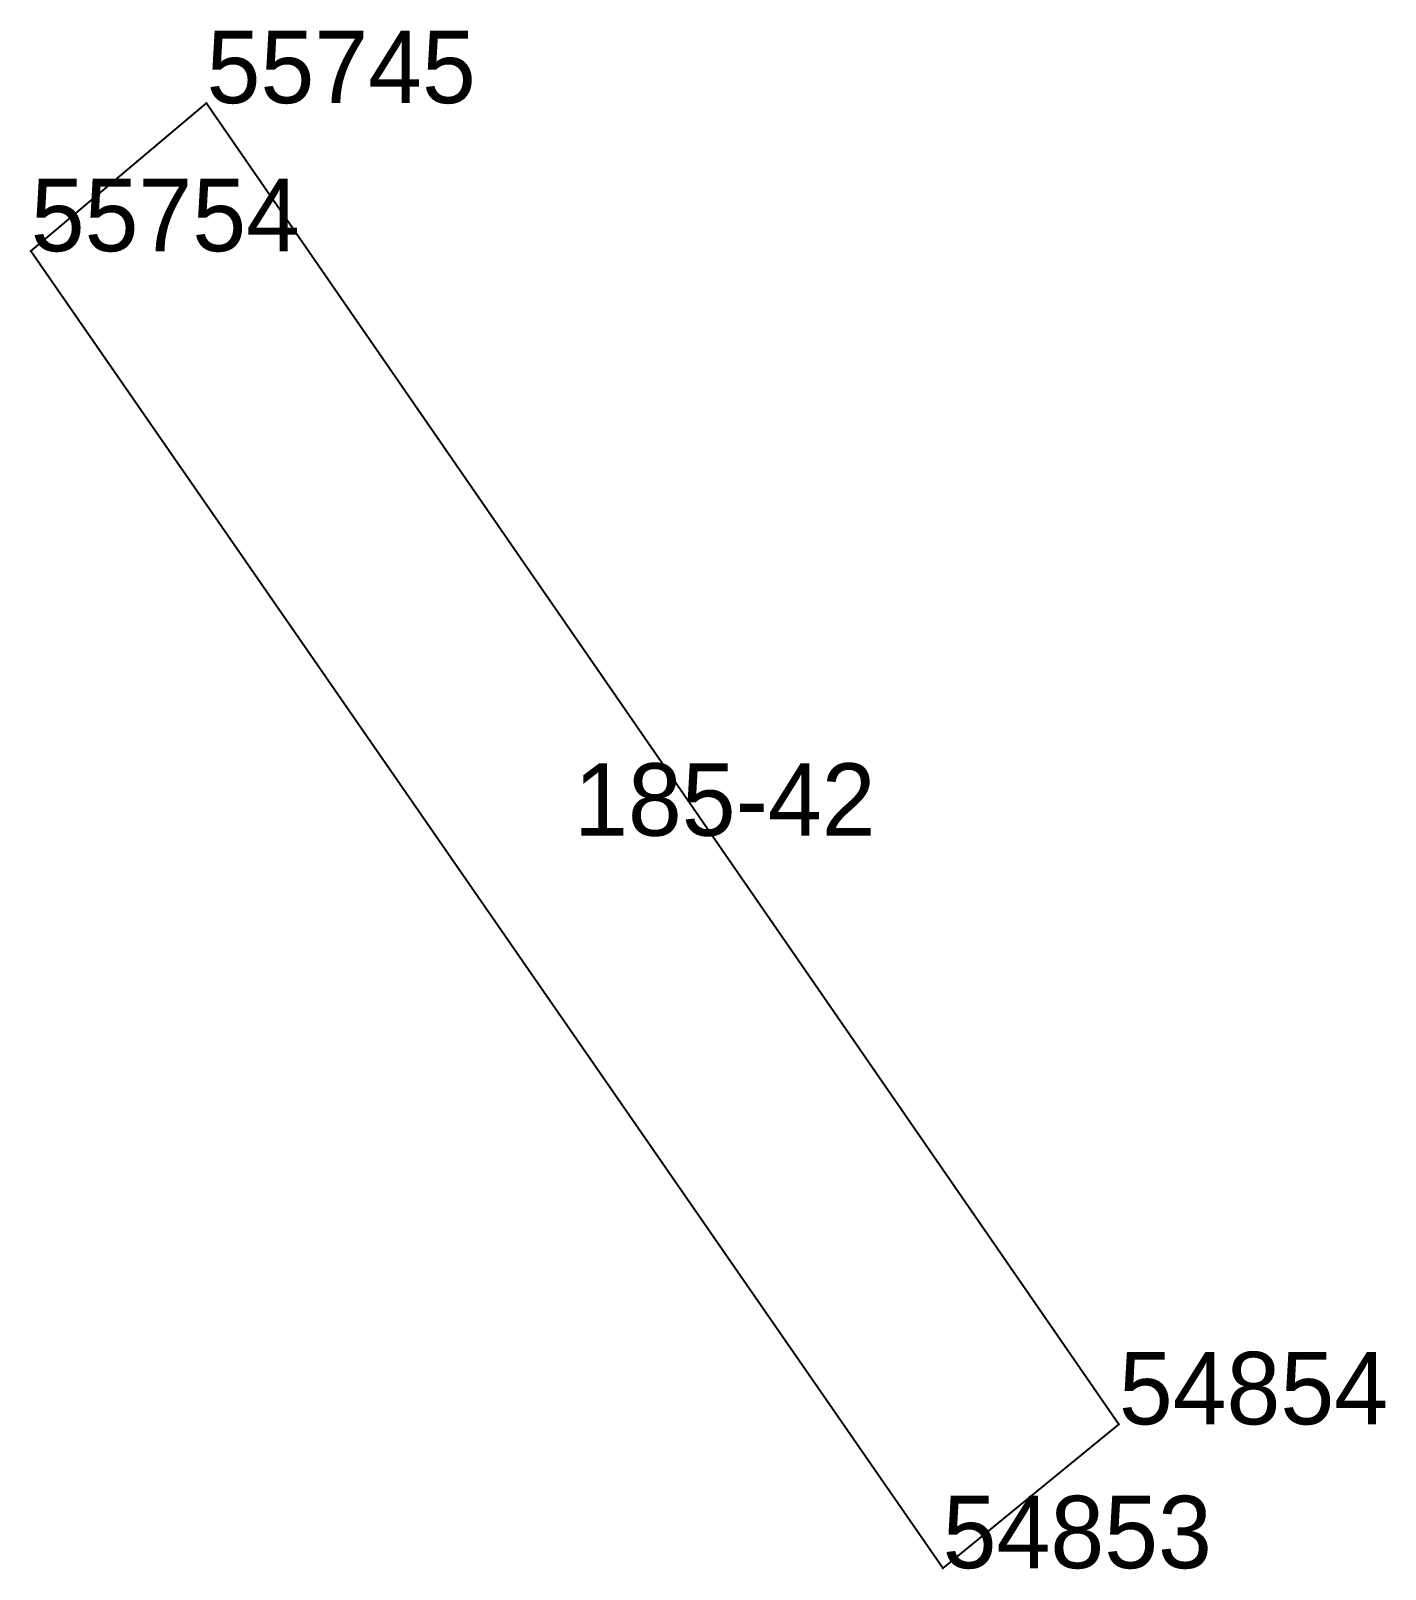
# Model space of a CAD drawing. Extents: x 7512743.1 to 7512758.1, y 4693981.8 to 4693998.8.
import ezdxf

# ---------------------------------------------------------------- set-up
doc = ezdxf.new("R2010")
doc.units = 0

msp = doc.modelspace()

# ---------------------------------------------------------------- linework, layer by layer
at = {"layer": 'Parcela Baze'}
msp.add_lwpolyline([(7512745.03, 4693998.03), (7512755.111, 4693983.431), (7512753.164, 4693981.841), (7512743.087, 4693996.394), (7512745.03, 4693998.03)], dxfattribs=at)
at = {"layer": 'Pikat'}
for p in [(7512745.03, 4693998.03), (7512743.087, 4693996.394), (7512755.111, 4693983.431), (7512753.164, 4693981.841)]:
    msp.add_point(p, dxfattribs=at)

# ---------------------------------------------------------------- texts
at = {"layer": 'Nr e Pikave Gjeodezike te Parceles Baze'}
for s, p in [('55745', (7512745.03, 4693998.03)), ('55754', (7512743.087, 4693996.394)), ('54854', (7512755.111, 4693983.431)), ('54853', (7512753.164, 4693981.841))]:
    msp.add_text(s, height=0.8, dxfattribs=at).set_placement(p)
at = {"layer": 'Nr Parceles Baze'}
msp.add_text('185-42', height=0.8, dxfattribs=at).set_placement((7512749.091, 4693989.935))

doc.saveas('drawing.dxf')
